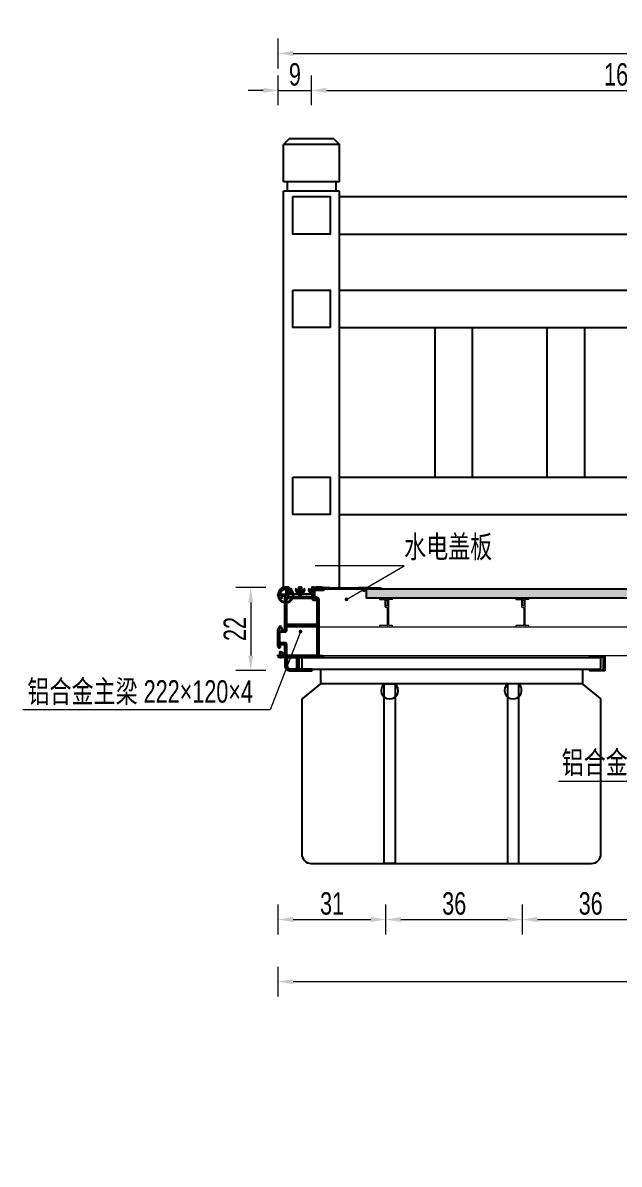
# Model space of a CAD drawing. Extents: x 104235 to 112395, y 52637 to 53451.
# Drawn here: x 110937.7 to 111017.4, y 53152.4 to 53305.1 of the extents above; entities that cross this region are included whole.
import ezdxf
from ezdxf import colors
from ezdxf.entities.mleader import LeaderData, LeaderLine
from ezdxf.math import Vec2, Vec3

# ---------------------------------------------------------------- set-up
doc = ezdxf.new("R2010")
doc.units = 0
doc.header["$LTSCALE"] = 1000
doc.header["$PDMODE"] = 1
doc.layers.get('0').update_dxf_attribs({"color": 40})
for name, color, linetype in [('0-栈道', 40, 'Continuous'), ('00-标注', 3, 'Continuous'), ('_TCH_MASK', 7, 'Continuous'), ('中实线', 1, 'Continuous'), ('图层5', 6, 'Continuous'), ('结构', 1, 'Continuous')]:
    doc.layers.add(name, color=color, linetype=linetype)
for name, color, linetype, lineweight in [('01-细实线', 3, 'Continuous', 25), ('02-标注', 3, 'Continuous', 25), ('03-中粗线', 1, 'Continuous', 35)]:
    doc.layers.add(name, color=color, linetype=linetype, lineweight=lineweight)
doc.styles.add('3.0号字-阿文', font='win7仿宋_GB2312.ttf', dxfattribs={"width": 0.72})
doc.dimstyles.new('1：20阿文', dxfattribs={"dimtxt": 3, "dimasz": 2, "dimexe": 2, "dimexo": 0, "dimtad": 1, "dimdec": 0, "dimlfac": 2, "dimzin": 0, "dimdsep": 46, "dimtxsty": '3.0号字-阿文', "dimcen": 2, "dimclrd": 3, "dimclre": 3, "dimclrt": 3, "dimadec": 0, "dimazin": 0, "dimtfac": 1, "dimtdec": 0, "dimtmove": 1, "dimatfit": 3, "dimfxl": 2, "dimfxlon": 1, "dimtolj": 1, "dimtzin": 0, "dimlwd": 18, "dimlwe": 18, "dimarcsym": 0})

# ---------------------------------------------------------------- blocks, each defined once
blk = doc.blocks.new('325')
at = {"layer": '03-中粗线', "ltscale": 0.5}
for p, q in [((76366.4, -86883.5), (76366.7, -86883.9)), ((76367, -86883.9), (76367.3, -86883.5)), ((76367.4, -86883.4), (76368.3, -86883.4)), ((76367.5, -86887.4), (76367.5, -86887.4)), ((76368.4, -86883.5), (76368.7, -86883.9)), ((76369, -86883.9), (76369.3, -86883.5)), ((76369.4, -86883.4), (76370.3, -86883.4)), ((76370, -86901.4), (76370, -86890.4)), ((76370.4, -86883.5), (76370.7, -86883.9)), ((76371, -86883.9), (76371.3, -86883.5)), ((76371.4, -86883.4), (76372.3, -86883.4)), ((76372.4, -86883.5), (76372.7, -86883.9)), ((76373, -86883.9), (76373.3, -86883.5)), ((76373.4, -86883.4), (76374.3, -86883.4)), ((76373.5, -86891.4), (76373.5, -86907.4)), ((76374.4, -86883.5), (76374.7, -86883.9)), ((76374.5, -86890.4), (76381.3, -86890.4)), ((76375, -86883.9), (76375.3, -86883.5)), ((76375.4, -86883.4), (76376.3, -86883.4)), ((76381.5, -86885.9), (76381.5, -86890.2)), ((76396.5, -86890.2), (76396.5, -86885.9)), ((76396.5, -86885.9), (76396.5, -86890.2)), ((76403.5, -86890.4), (76396.7, -86890.4)), ((76402.8, -86883.5), (76403.1, -86883.9)), ((76403.4, -86883.9), (76403.7, -86883.5)), ((76404.5, -86907.4), (76404.5, -86891.4)), ((76404.8, -86883.5), (76405.1, -86883.9)), ((76405.4, -86883.9), (76405.7, -86883.5)), ((76406.8, -86883.5), (76407.1, -86883.9)), ((76407.4, -86883.9), (76407.7, -86883.5)), ((76408, -86891.4), (76408, -86907.4)), ((76408.8, -86883.5), (76409.1, -86883.9)), ((76409, -86890.4), (76415.8, -86890.4)), ((76409.4, -86883.9), (76409.7, -86883.5)), ((76416, -86885.9), (76416, -86890.2)), ((76431, -86890.2), (76431, -86885.9)), ((76438, -86890.4), (76431.2, -86890.4)), ((76436.5, -86883.4), (76447.7, -86883.4)), ((76441.7, -86883.4), (76436.5, -86883.4)), ((76439, -86907.4), (76439, -86891.4)), ((76442.5, -86888.4), (76442.5, -86911.9)), ((76466.7, -86887.4), (76443.5, -86887.4)), ((76448.1, -86883.9), (76447.8, -86883.5)), ((76448.7, -86883.5), (76448.4, -86883.9)), ((76449.7, -86883.4), (76448.8, -86883.4)), ((76450.1, -86883.9), (76449.8, -86883.5)), ((76450.7, -86883.5), (76450.4, -86883.9)), ((76451.7, -86883.4), (76450.8, -86883.4)), ((76452.1, -86883.9), (76451.8, -86883.5)), ((76452.7, -86883.5), (76452.4, -86883.9)), ((76453.7, -86883.4), (76452.8, -86883.4)), ((76454.1, -86883.9), (76453.8, -86883.5)), ((76454.7, -86883.5), (76454.4, -86883.9)), ((76455.7, -86883.4), (76454.8, -86883.4)), ((76456.1, -86883.9), (76455.8, -86883.5)), ((76456.7, -86883.5), (76456.4, -86883.9)), ((76457.7, -86883.4), (76456.8, -86883.4)), ((76458.1, -86883.9), (76457.8, -86883.5)), ((76458.7, -86883.5), (76458.4, -86883.9)), ((76459.7, -86883.4), (76458.8, -86883.4)), ((76460.1, -86883.9), (76459.8, -86883.5)), ((76460.7, -86883.5), (76460.4, -86883.9)), ((76461.7, -86883.4), (76460.8, -86883.4)), ((76462.1, -86883.9), (76461.8, -86883.5)), ((76462.7, -86883.5), (76462.4, -86883.9)), ((76462.8, -86883.4), (76466.7, -86883.4)), ((76467.5, -86884.2), (76467.5, -86886.6)), ((76347.5, -86905), (76347.5, -86903.4)), ((76351.6, -86902.4), (76351.6, -86902.4)), ((76356.7, -86906.2), (76355.3, -86913.6)), ((76364.5, -86905.4), (76357.6, -86905.4)), ((76366.5, -86950.3), (76366.5, -86907.4)), ((76373, -86911.4), (76438, -86911.4)), ((76374.5, -86908.4), (76388.5, -86908.4)), ((76388.6, -86908.5), (76388.9, -86908.8)), ((76389.2, -86908.8), (76389.5, -86908.5)), ((76389.6, -86908.4), (76403.5, -86908.4)), ((76409, -86908.4), (76423, -86908.4)), ((76423.1, -86908.5), (76423.4, -86908.8)), ((76423.7, -86908.8), (76424, -86908.5)), ((76424.1, -86908.4), (76438, -86908.4)), ((76442, -86916.4), (76449, -86916.4)), ((76443.5, -86912.9), (76454.5, -86912.9)), ((76452, -86919.4), (76452, -86980.4)), ((76455.5, -86913.9), (76455.5, -86950.3)), ((76366.5, -86994.4), (76366.5, -86951.5)), ((76366.9, -86950.8), (76366.6, -86950.5)), ((76366.6, -86951.3), (76366.9, -86951)), ((76455.5, -86950.5), (76455.2, -86950.8)), ((76455.2, -86951), (76455.5, -86951.3)), ((76455.5, -86951.5), (76455.5, -86951.5)), ((76455.5, -86951.5), (76455.5, -87015.6)), ((76355.3, -86988.2), (76356.7, -86995.6)), ((76370, -86997.9), (76370, -86988.4)), ((76449, -86983.4), (76372, -86983.4)), ((76372, -86986.4), (76449, -86986.4)), ((76347.5, -87015.6), (76347.5, -86996.8)), ((76347.5, -87031), (76347.5, -87016.7)), ((76347.9, -87016), (76347.6, -87015.7)), ((76347.6, -87016.6), (76347.9, -87016.3)), ((76351, -87029.4), (76351, -87003.9)), ((76354, -87000.9), (76367, -87000.9)), ((76357.6, -86996.4), (76364.5, -86996.4)), ((76452, -86989.4), (76452, -87062.9)), ((76455.5, -87015.7), (76455.2, -87016)), ((76455.2, -87016.3), (76455.5, -87016.6)), ((76455.5, -87016.7), (76455.5, -87065.9)), ((76347.5, -87041.4), (76347.5, -87031)), ((76351.3, -87043.9), (76350, -87043.9)), ((76351.5, -87036.9), (76351.5, -87043.7)), ((76365.5, -87035.9), (76352.5, -87035.9)), ((76367, -87032.4), (76354, -87032.4)), ((76366.5, -87050.3), (76366.5, -87036.9)), ((76370, -87062.9), (76370, -87035.4)), ((76347.5, -87067.4), (76347.5, -87063.4)), ((76350, -87057.9), (76351.3, -87057.9)), ((76351.5, -87058.1), (76351.5, -87064.9)), ((76352.5, -87065.9), (76365.5, -87065.9)), ((76366.5, -87064.9), (76366.5, -87051.5)), ((76366.9, -87050.8), (76366.6, -87050.5)), ((76366.6, -87051.3), (76366.9, -87051)), ((76368.5, -87075.4), (76368.5, -87075.4)), ((76396.5, -87069.4), (76372.5, -87069.4)), ((76372.5, -87069.4), (76396.5, -87069.4)), ((76449, -87065.9), (76373, -87065.9)), ((76465.5, -87069.4), (76404.5, -87069.4)), ((76404.5, -87069.4), (76432.5, -87069.4)), ((76456, -87066.4), (76465.5, -87066.4)), ((76466.5, -87067.4), (76466.5, -87068.4)), ((76378.5, -87105.4), (76420, -87105.4)), ((76420.1, -87105.3), (76420.4, -87105)), ((76420.7, -87105), (76421, -87105.3)), ((76421.1, -87105.4), (76436.5, -87105.4)), ((76437.5, -87104.4), (76437.5, -87104.4))]:
    blk.add_line(p, q, dxfattribs=at)
at = {"layer": '03-中粗线'}
for p, q in [((76402, -86883.4), (76402.7, -86883.4)), ((76403.9, -86883.4), (76404.7, -86883.4)), ((76405.9, -86883.4), (76406.7, -86883.4)), ((76407.9, -86883.4), (76408.7, -86883.4)), ((76409.9, -86883.4), (76410.5, -86883.4)), ((76351.6, -86902.4), (76369, -86902.4)), ((76370, -86981.4), (76370, -86914.4)), ((76439, -86914), (76439, -86912.4)), ((76364.5, -87069.4), (76349.5, -87069.4)), ((76366.5, -87071.4), (76366.5, -87093.6)), ((76370.5, -87071.4), (76370.5, -87093.6)), ((76396.5, -87069.4), (76372.5, -87069.4)), ((76398.5, -87099.4), (76398.5, -87071.4)), ((76402.5, -87099.4), (76402.5, -87071.4)), ((76378.5, -87101.4), (76396.5, -87101.4)), ((76397.5, -87101.4), (76397.5, -87101.4)), ((76403.5, -87102.4), (76403.5, -87102.4)), ((76404.5, -87101.4), (76435.5, -87101.4))]:
    blk.add_line(p, q, dxfattribs=at)
at = {"layer": '03-中粗线', "ltscale": 0.5}
for centre, radius, start, end in [((76367.6, -86903.4), 20.1, 93.8653, 179.9146), ((76367.5, -86903.4), 15.9, 89.8166, 176.4472), ((76366.3, -86883.6), 0.2, 45, 90), ((76366.8, -86883.8), 0.2, 225, 315), ((76367, -86890.4), 3, 0, 90), ((76367.4, -86883.6), 0.2, 90, 135), ((76367.5, -86903.4), 20, 90, 90.3567), ((76368.3, -86883.6), 0.2, 45, 90), ((76368.8, -86883.8), 0.2, 225, 315), ((76369.4, -86883.6), 0.2, 90, 135), ((76370.3, -86883.6), 0.2, 45, 90), ((76370.8, -86883.8), 0.2, 225, 315), ((76371.4, -86883.6), 0.2, 90, 135), ((76372.3, -86883.6), 0.2, 45, 90), ((76372.8, -86883.8), 0.2, 225, 315), ((76373.4, -86883.6), 0.2, 90, 135), ((76374.5, -86891.4), 1, 90, 180), ((76374.3, -86883.6), 0.2, 45, 90), ((76374.8, -86883.8), 0.2, 225, 315), ((76375.4, -86883.6), 0.2, 90, 135), ((76376.4, -86889.9), 6.54, 38.1788, 91.2207), ((76381.3, -86890.2), 0.2, 270, 0.2741), ((76401.7, -86890), 6.6, 87.1926, 141.6953), ((76396.7, -86890.2), 0.2, 180, 270), ((76402.7, -86883.6), 0.2, 45, 90), ((76403.3, -86883.8), 0.2, 225, 315), ((76403.5, -86891.4), 1, 0, 90), ((76403.9, -86883.6), 0.2, 90, 135), ((76404.7, -86883.6), 0.2, 45, 90), ((76405.3, -86883.8), 0.2, 225, 315), ((76405.9, -86883.6), 0.2, 90, 135), ((76406.7, -86883.6), 0.2, 45, 90), ((76407.3, -86883.8), 0.2, 225, 315), ((76407.9, -86883.6), 0.2, 90, 135), ((76409, -86891.4), 1, 90, 180), ((76408.7, -86883.6), 0.2, 45, 90), ((76409.3, -86883.8), 0.2, 225, 315), ((76409.9, -86883.6), 0.2, 90, 135), ((76410.9, -86890), 6.6, 38.3047, 92.8074), ((76415.8, -86890.2), 0.2, 270, 0.2741), ((76436.2, -86890), 6.6, 87.1926, 141.6953), ((76431.2, -86890.2), 0.2, 180, 270), ((76438, -86891.4), 1, 0, 90), ((76443.5, -86888.4), 1, 90, 180), ((76447.7, -86883.6), 0.2, 45, 90), ((76448.2, -86883.8), 0.2, 225, 315), ((76448.8, -86883.6), 0.2, 90, 135), ((76449.7, -86883.6), 0.2, 45, 90), ((76450.2, -86883.8), 0.2, 225, 315), ((76450.8, -86883.6), 0.2, 90, 135), ((76451.7, -86883.6), 0.2, 45, 90), ((76452.2, -86883.8), 0.2, 225, 315), ((76452.8, -86883.6), 0.2, 90, 135), ((76453.7, -86883.6), 0.2, 45, 90), ((76454.2, -86883.8), 0.2, 225, 315), ((76454.8, -86883.6), 0.2, 90, 135), ((76455.7, -86883.6), 0.2, 45, 90), ((76456.2, -86883.8), 0.2, 225, 315), ((76456.8, -86883.6), 0.2, 90, 135), ((76457.7, -86883.6), 0.2, 45, 90), ((76458.2, -86883.8), 0.2, 225, 315), ((76458.8, -86883.6), 0.2, 90, 135), ((76459.7, -86883.6), 0.2, 45, 90), ((76460.2, -86883.8), 0.2, 225, 315), ((76460.8, -86883.6), 0.2, 90, 135), ((76461.7, -86883.6), 0.2, 45, 90), ((76462.2, -86883.8), 0.2, 225, 315), ((76462.8, -86883.6), 0.2, 90, 135), ((76466.7, -86884.2), 0.8, 0, 90), ((76466.7, -86886.6), 0.8, 270, 0), ((76357.4, -86905), 9.84, 179.7094, 251.9861), ((76354.3, -86913.4), 1, 270, 349.7), ((76357.6, -86906.4), 1, 90, 169.7), ((76364.5, -86907.4), 2, 360, 90), ((76369, -86901.4), 1, 270, 0), ((76373, -86914.4), 3, 90, 180), ((76374.5, -86907.4), 1, 180, 270), ((76388.5, -86908.6), 0.2, 45, 90), ((76389, -86908.6), 0.2, 225, 315), ((76389.6, -86908.6), 0.2, 90, 135), ((76403.5, -86907.4), 1, 270, 0), ((76409, -86907.4), 1, 180, 270), ((76423, -86908.6), 0.2, 45, 90), ((76423.5, -86908.6), 0.2, 225, 315), ((76424.1, -86908.6), 0.2, 90, 135), ((76438, -86907.4), 1, 270, 0), ((76438, -86912.4), 1, 0, 90), ((76442.1, -86913.3), 3.14, 193.5612, 269.1192), ((76443.5, -86911.9), 1, 180, 270), ((76449, -86919.4), 3, 0, 90), ((76454.5, -86913.9), 1, 0, 90), ((76366.7, -86950.3), 0.2, 180, 225), ((76366.7, -86951.5), 0.2, 135, 180), ((76366.8, -86950.9), 0.2, 315, 45), ((76455.3, -86950.9), 0.2, 135, 225), ((76455.3, -86950.3), 0.2, 315, 0), ((76455.3, -86951.5), 0.2, 360, 45), ((76357.6, -86996.9), 10.1, 110.0422, 179.7055), ((76354.3, -86988.4), 1.03, 10.8147, 98.718), ((76372, -86981.4), 2, 180, 270), ((76372, -86988.4), 2, 90, 180), ((76449, -86980.4), 3, 270, 0), ((76449, -86989.4), 3, 0, 90), ((76347.7, -87015.6), 0.2, 180, 225), ((76347.7, -87016.7), 0.2, 135, 180), ((76347.8, -87016.2), 0.2, 315, 45), ((76354, -87003.9), 3, 90, 180), ((76357.6, -86995.4), 1, 190.3, 270), ((76364.5, -86994.4), 2, 270, 0), ((76367, -86997.9), 3, 270, 0), ((76455.3, -87016.2), 0.2, 135, 225), ((76455.3, -87015.6), 0.2, 315, 0), ((76455.3, -87016.7), 0.2, 360, 45), ((76350, -87041.4), 2.5, 180, 270), ((76354, -87029.4), 3, 180, 270), ((76351.3, -87043.7), 0.2, 270, 0), ((76352.5, -87036.9), 1, 90, 180), ((76365.5, -87036.9), 1, 0, 90), ((76367, -87035.4), 3, 0, 90), ((76354.1, -87063.1), 6.6, 128.3047, 182.8074), ((76351.3, -87058.1), 0.2, 0, 90), ((76352.5, -87064.9), 1, 180, 270), ((76365.5, -87064.9), 1, 270, 0), ((76366.7, -87050.3), 0.2, 180, 225), ((76366.7, -87051.5), 0.2, 135, 180), ((76366.8, -87050.9), 0.2, 315, 45), ((76373, -87062.9), 3, 180, 270), ((76396.5, -87071.4), 2, 0, 90), ((76404.5, -87071.4), 2, 90, 180), ((76449, -87062.9), 3, 270, 0), ((76455.5, -87066.4), 0.5, 90, 0), ((76465.5, -87067.4), 1, 0, 90), ((76465.5, -87068.4), 1, 270, 0), ((76396.5, -87099.4), 2, 270, 0), ((76404.5, -87099.4), 2, 180, 270), ((76420, -87105.2), 0.2, 270, 315), ((76420.5, -87105.2), 0.2, 45, 135), ((76421.1, -87105.2), 0.2, 225, 270), ((76434.5, -87104.3), 3.07, 357.6884, 69.6917), ((76436.5, -87104.4), 1, 270, 0)]:
    blk.add_arc(centre, radius, start, end, dxfattribs=at)
at = {"layer": '03-中粗线'}
for centre, radius, start, end in [((76349.5, -87067.4), 2, 180, 270), ((76364.5, -87071.4), 2, 0, 90), ((76372.5, -87071.4), 2, 90, 180), ((76378.5, -87093.4), 12, 180, 270), ((76378.5, -87093.4), 8, 180, 270)]:
    blk.add_arc(centre, radius, start, end, dxfattribs=at)
blk = doc.blocks.new('*D173')
at = {"layer": '01-细实线', "color": 3, "linetype": 'Continuous', "lineweight": 18}
for p, q in [((110971.81, 53174.86), (110971.81, 53178.86)), ((111146.83, 53174.86), (111146.83, 53178.86)), ((110973.81, 53176.86), (111144.83, 53176.86))]:
    blk.add_line(p, q, dxfattribs=at)
at = {"layer": '01-细实线', "color": 3}
for points in [[(110973.81, 53177.2), (110973.81, 53176.53), (110971.81, 53176.86)], [(111144.83, 53177.2), (111144.83, 53176.53), (111146.83, 53176.86)]]:
    blk.add_solid(points, dxfattribs=at)
at = {"layer": 'Defpoints', "color": 0}
for p in [(111146.83, 53176.86), (110971.81, 53156.58), (111146.83, 53156.58)]:
    blk.add_point(p, dxfattribs=at)
at = {"layer": '01-细实线', "color": 3, "insert": (111059.32, 53178.99), "char_height": 3, "attachment_point": 5, "style": '3.0号字-阿文'}
blk.add_mtext('\\A1;350', dxfattribs=at)
blk = doc.blocks.new('A$C4B927DFE')
at = {"color": 0, "lineweight": 5}
for p, q in [((-53.9, 64.4), (-53.9, 65.9)), ((-40.6, 66.9), (-40.6, 67.9)), ((-56.9, 44.1), (-54.6, 44.1))]:
    blk.add_line(p, q, dxfattribs=at)
at = {"color": 0, "lineweight": 0, "ltscale": 0.5}
blk.add_arc((-56.6, 48.1), 4.07, 190.1528, 265.2718, dxfattribs=at)
at = {"layer": '结构', "color": 0, "linetype": 'ByBlock', "lineweight": 0, "ltscale": 0.5}
for p, q in [((-75.6, 67.9), (-75.6, 66.9)), ((-60.4, 68.9), (-74.6, 68.9)), ((-74.6, 65.9), (-61.6, 65.9)), ((-60.6, 64.9), (-60.6, 47.4)), ((-57.8, 64.2), (-57.4, 64.4)), ((-57.4, 63.9), (-57.8, 64.2)), ((-57.8, 62.4), (-57.4, 62.6)), ((-57.4, 62.1), (-57.8, 62.4)), ((-57.8, 60.6), (-57.4, 60.8)), ((-57.4, 64.4), (-57.4, 65.9)), ((-57.4, 62.6), (-57.4, 63.9)), ((-57.4, 60.8), (-57.4, 62.1)), ((-53.5, 64.2), (-53.9, 64.4)), ((-53.9, 63.9), (-53.5, 64.2)), ((-53.9, 62.6), (-53.9, 63.9)), ((-53.5, 62.4), (-53.9, 62.6)), ((-53.9, 62.1), (-53.5, 62.4)), ((-53.9, 62.2), (-53.9, 61.9)), ((-53.9, 61.9), (-53.5, 61.7)), ((-53.5, 61.7), (-53.9, 61.4)), ((-53.9, 61.4), (-53.9, 60.1)), ((-50.9, 68.9), (-41.6, 68.9)), ((-50.6, -3.1), (-50.6, 64.9)), ((-41.6, 65.9), (-49.6, 65.9)), ((-57.4, 60.3), (-57.8, 60.6)), ((-57.8, 58.8), (-57.4, 59)), ((-57.4, 58.5), (-57.8, 58.8)), ((-57.8, 57), (-57.4, 57.2)), ((-57.4, 56.7), (-57.8, 57)), ((-57.8, 55.2), (-57.4, 55.4)), ((-57.4, 54.9), (-57.8, 55.2)), ((-57.8, 53.4), (-57.4, 53.6)), ((-57.4, 53.1), (-57.8, 53.4)), ((-57.8, 51.6), (-57.4, 51.8)), ((-57.4, 51.3), (-57.8, 51.6)), ((-57.4, 59), (-57.4, 60.3)), ((-57.4, 57.2), (-57.4, 58.5)), ((-57.4, 55.4), (-57.4, 56.7)), ((-57.4, 53.6), (-57.4, 54.9)), ((-57.4, 51.8), (-57.4, 53.1)), ((-57.4, 53.1), (-57.4, 53.1)), ((-57.4, 50.1), (-57.4, 51.3)), ((-53.9, 60.1), (-53.5, 59.9)), ((-53.5, 59.9), (-53.9, 59.6)), ((-53.9, 59.6), (-53.9, 58.3)), ((-53.9, 58.3), (-53.5, 58.1)), ((-53.5, 58.1), (-53.9, 57.8)), ((-53.9, 57.8), (-53.9, 56.5)), ((-53.9, 56.5), (-53.5, 56.3)), ((-53.5, 56.3), (-53.9, 56)), ((-53.9, 56), (-53.9, 54.7)), ((-53.9, 54.7), (-53.5, 54.5)), ((-53.5, 54.5), (-53.9, 54.2)), ((-53.9, 54.2), (-53.9, 52.9)), ((-53.9, 52.9), (-53.5, 52.7)), ((-53.5, 52.7), (-53.9, 52.4)), ((-53.9, 52.4), (-53.9, 51.1)), ((-53.9, 51.1), (-53.5, 50.9)), ((-53.5, 50.9), (-53.9, 50.6)), ((-53.9, 50.6), (-53.9, 50.1)), ((-53.6, -3.1), (-53.6, 43.1)), ((-75.6, -4.6), (-75.6, -6.6)), ((-54.6, -4.1), (-75.1, -4.1)), ((-75.1, -7.1), (-41.1, -7.1)), ((-41.1, -4.1), (-49.6, -4.1)), ((-40.6, -6.6), (-40.6, -4.6))]:
    blk.add_line(p, q, dxfattribs=at)
for centre, radius, start, end in [((-74.6, 67.9), 1, 90, 180), ((-74.6, 66.9), 1, 180, 270), ((-61.6, 64.9), 1, 0, 90), ((-60.4, 65.9), 3, 360, 90.0017), ((-50.9, 65.9), 3, 89.9983, 180), ((-49.6, 64.9), 1, 90, 180), ((-41.6, 67.9), 1, 0, 90), ((-41.6, 66.9), 1, 270, 360), ((-55.6, 50.1), 1.75, 180, 0), ((-54.6, 43.1), 1, 0, 90), ((-75.1, -4.6), 0.5, 90, 180), ((-75.1, -6.6), 0.5, 180, 270), ((-54.6, -3.1), 1, 270, 0), ((-49.6, -3.1), 1, 180, 270), ((-41.1, -4.6), 0.5, 0, 90), ((-41.1, -6.6), 0.5, 270, 0)]:
    blk.add_arc(centre, radius, start, end, dxfattribs=at)
blk = doc.blocks.new('本主梁龙骨')
at = {"layer": '_TCH_MASK', "color": 0, "rotation": 180}
blk.add_blockref('A$C4B927DFE', (-41.1, 20), dxfattribs=at)
blk = doc.blocks.new('_Dot')
at = {"color": 0, "linetype": 'ByBlock', "lineweight": -2}
blk.add_line((-0.5, 0), (-1, 0), dxfattribs=at)
at = {"color": 0, "linetype": 'ByBlock', "const_width": 0.5}
blk.add_lwpolyline([(-0.25, 0, 1), (0.25, 0, 1)], format="xyb", close=True, dxfattribs=at)
blk = doc.blocks.new('050505')
at = {"color": 5}
for p, q in [((-2730450.6, 1053019.4), (-2730450.6, 1052979.4)), ((-2729749.9, 1053019.4), (-2729749.9, 1052979.4))]:
    blk.add_line(p, q, dxfattribs=at)
at = {"color": 5, "lineweight": -3}
for points in [[(-2730450.6, 1053019.4), (-2729750.6, 1053019.3), (-2729705.6, 1053019.4, 0.413651), (-2729700.6, 1053024.4), (-2729700.6, 1053049.4), (-2730500.6, 1053049.4), (-2730500.6, 1053024.4, 0.414214), (-2730495.6, 1053019.4)], [(-2729702.5, 1052941.5), (-2729749.9, 1052979.4), (-2730450.6, 1052979.4), (-2730498.7, 1052940.9, 0.227838), (-2730500.6, 1052937), (-2730500.6, 1052524.4, 0.414214), (-2730475.6, 1052499.4), (-2729725.6, 1052499.4, 0.414214), (-2729700.6, 1052524.4), (-2729700.6, 1052937.6, 0.227838)]]:
    blk.add_lwpolyline(points, format="xyb", close=True, dxfattribs=at)
at = {"color": 5}
for points in [[(-2730280.6, 1052979.4), (-2730250.6, 1052979.4), (-2730250.6, 1052499.4), (-2730280.6, 1052499.4)], [(-2729920.6, 1052979.4), (-2729950.6, 1052979.4), (-2729950.6, 1052499.4), (-2729920.6, 1052499.4)]]:
    blk.add_lwpolyline(points, close=True, dxfattribs=at)
for centre in [(-2730265.6, 1052962.1), (-2729935.6, 1052962.1)]:
    blk.add_arc(centre, 22.9, 49.0849, 130.9151, dxfattribs=at)
blk = doc.blocks.new('*D162')
at = {"layer": '02-标注', "color": 3, "linetype": 'Continuous', "lineweight": 18}
for p, q in [((110970.13, 53229.58), (110966.13, 53229.58)), ((110968.13, 53227.58), (110968.13, 53220.48)), ((110970.13, 53218.48), (110966.13, 53218.48))]:
    blk.add_line(p, q, dxfattribs=at)
at = {"layer": '02-标注', "color": 3}
for points in [[(110967.8, 53227.58), (110968.46, 53227.58), (110968.13, 53229.58)], [(110967.8, 53220.48), (110968.46, 53220.48), (110968.13, 53218.48)]]:
    blk.add_solid(points, dxfattribs=at)
at = {"layer": 'Defpoints', "color": 0}
for p in [(110973.13, 53229.58), (110968.13, 53218.48), (110974.4, 53218.48)]:
    blk.add_point(p, dxfattribs=at)
at = {"layer": '02-标注', "color": 3, "insert": (110966, 53224.03), "char_height": 3, "attachment_point": 5, "rotation": 90, "style": '3.0号字-阿文'}
blk.add_mtext('\\A1;22', dxfattribs=at)
blk = doc.blocks.new('*D163')
at = {"layer": '02-标注', "color": 3, "linetype": 'Continuous', "lineweight": 18}
for p, q in [((110971.81, 53183.17), (110971.81, 53187.17)), ((110986.21, 53183.17), (110986.21, 53187.17)), ((110973.81, 53185.17), (110984.21, 53185.17))]:
    blk.add_line(p, q, dxfattribs=at)
at = {"layer": '02-标注', "color": 3}
for points in [[(110973.81, 53185.51), (110973.81, 53184.84), (110971.81, 53185.17)], [(110984.21, 53185.51), (110984.21, 53184.84), (110986.21, 53185.17)]]:
    blk.add_solid(points, dxfattribs=at)
at = {"layer": 'Defpoints', "color": 0}
for p in [(110986.21, 53185.17), (110971.81, 53156.66), (110986.21, 53152.45)]:
    blk.add_point(p, dxfattribs=at)
at = {"layer": '02-标注', "color": 3, "insert": (110979.01, 53187.3), "char_height": 3, "attachment_point": 5, "style": '3.0号字-阿文'}
blk.add_mtext('\\A1;31', dxfattribs=at)
blk = doc.blocks.new('*D164')
at = {"layer": '02-标注', "color": 3, "linetype": 'Continuous', "lineweight": 18}
for p, q in [((110986.21, 53183.17), (110986.21, 53187.17)), ((111004.46, 53183.17), (111004.46, 53187.17)), ((110988.21, 53185.17), (111002.46, 53185.17))]:
    blk.add_line(p, q, dxfattribs=at)
at = {"layer": '02-标注', "color": 3}
for points in [[(110988.21, 53185.51), (110988.21, 53184.84), (110986.21, 53185.17)], [(111002.46, 53185.51), (111002.46, 53184.84), (111004.46, 53185.17)]]:
    blk.add_solid(points, dxfattribs=at)
at = {"layer": 'Defpoints', "color": 0}
for p in [(111004.46, 53185.17), (110986.21, 53152.45), (111004.46, 53152.45)]:
    blk.add_point(p, dxfattribs=at)
at = {"layer": '02-标注', "color": 3, "insert": (110995.34, 53187.3), "char_height": 3, "attachment_point": 5, "style": '3.0号字-阿文'}
blk.add_mtext('\\A1;36', dxfattribs=at)
blk = doc.blocks.new('*D165')
at = {"layer": '02-标注', "color": 3, "linetype": 'Continuous', "lineweight": 18}
for p, q in [((111004.46, 53183.17), (111004.46, 53187.17)), ((111022.71, 53183.17), (111022.71, 53187.17)), ((111006.46, 53185.17), (111020.71, 53185.17))]:
    blk.add_line(p, q, dxfattribs=at)
at = {"layer": '02-标注', "color": 3}
for points in [[(111006.46, 53185.51), (111006.46, 53184.84), (111004.46, 53185.17)], [(111020.71, 53185.51), (111020.71, 53184.84), (111022.71, 53185.17)]]:
    blk.add_solid(points, dxfattribs=at)
at = {"layer": 'Defpoints', "color": 0}
for p in [(111022.71, 53185.17), (111004.46, 53152.45), (111022.71, 53152.45)]:
    blk.add_point(p, dxfattribs=at)
at = {"layer": '02-标注', "color": 3, "insert": (111013.59, 53187.3), "char_height": 3, "attachment_point": 5, "style": '3.0号字-阿文'}
blk.add_mtext('\\A1;36', dxfattribs=at)
blk = doc.blocks.new('*D174')
at = {"layer": '00-标注', "color": 3, "linetype": 'Continuous', "lineweight": 18}
for p, q in [((110976.26, 53294.08), (110976.26, 53298.08)), ((111059.32, 53294.08), (111059.32, 53298.08)), ((110978.26, 53296.08), (111057.32, 53296.08))]:
    blk.add_line(p, q, dxfattribs=at)
at = {"layer": '00-标注', "color": 3}
for points in [[(110978.26, 53296.41), (110978.26, 53295.74), (110976.26, 53296.08)], [(111057.32, 53296.41), (111057.32, 53295.74), (111059.32, 53296.08)]]:
    blk.add_solid(points, dxfattribs=at)
at = {"layer": 'Defpoints', "color": 0}
for p in [(111059.32, 53296.08), (110976.26, 53289.58), (111059.32, 53289.58)]:
    blk.add_point(p, dxfattribs=at)
at = {"layer": '00-标注', "color": 3, "insert": (111017.79, 53298.2), "char_height": 3, "attachment_point": 5, "style": '3.0号字-阿文'}
blk.add_mtext('\\A1;166', dxfattribs=at)
blk = doc.blocks.new('*D176')
at = {"layer": '00-标注', "color": 3, "linetype": 'Continuous', "lineweight": 18}
for p, q in [((110971.81, 53294.08), (110971.81, 53298.08)), ((110976.26, 53294.08), (110976.26, 53298.08)), ((110969.81, 53296.08), (110967.81, 53296.08)), ((110971.81, 53296.08), (110976.26, 53296.08)), ((110978.26, 53296.08), (110980.26, 53296.08))]:
    blk.add_line(p, q, dxfattribs=at)
at = {"layer": '00-标注', "color": 3}
for points in [[(110969.81, 53296.41), (110969.81, 53295.74), (110971.81, 53296.08)], [(110978.26, 53296.41), (110978.26, 53295.74), (110976.26, 53296.08)]]:
    blk.add_solid(points, dxfattribs=at)
at = {"layer": 'Defpoints', "color": 0}
for p in [(110976.26, 53296.08), (110976.26, 53289.58), (110971.81, 53156.58)]:
    blk.add_point(p, dxfattribs=at)
at = {"layer": '00-标注', "color": 3, "insert": (110974.04, 53298.2), "char_height": 3, "attachment_point": 5, "style": '3.0号字-阿文'}
blk.add_mtext('\\A1;9', dxfattribs=at)
blk = doc.blocks.new('*D178')
at = {"layer": '00-标注', "color": 3, "linetype": 'Continuous', "lineweight": 18}
for p, q in [((110971.81, 53299.02), (110971.81, 53303.02)), ((111146.83, 53299.02), (111146.83, 53303.02)), ((110973.81, 53301.02), (111144.83, 53301.02))]:
    blk.add_line(p, q, dxfattribs=at)
at = {"layer": '00-标注', "color": 3}
for points in [[(110973.81, 53301.35), (110973.81, 53300.68), (110971.81, 53301.02)], [(111144.83, 53301.35), (111144.83, 53300.68), (111146.83, 53301.02)]]:
    blk.add_solid(points, dxfattribs=at)
at = {"layer": 'Defpoints', "color": 0}
for p in [(111146.83, 53301.02), (110971.81, 53156.66), (111146.83, 53156.58)]:
    blk.add_point(p, dxfattribs=at)
at = {"layer": '00-标注', "color": 3, "insert": (111059.32, 53303.14), "char_height": 3, "attachment_point": 5, "style": '3.0号字-阿文'}
blk.add_mtext('\\A1;350', dxfattribs=at)

msp = doc.modelspace()

# ---------------------------------------------------------------- hatches: boundary and pattern name
at = {"layer": '01-细实线'}
h = msp.add_hatch(dxfattribs=at)
h.set_pattern_fill('AR-HBONE', color=24, scale=0.0075)
h.set_pattern_definition([(45, (114715.4824, 53472.9458), (0, 1.07763073), [2.286, -0.762]), (135, (114716.0212, 53473.4846), (1e-16, 1.07763073), [2.286, -0.762])])
h.paths.add_polyline_path([(111135.08, 53229.35), (110983.56, 53229.37), (110983.56, 53228.22), (111135.08, 53228.2)])

# ---------------------------------------------------------------- linework, layer by layer
at = {"layer": '0-栈道'}
for p, q in [((110973.26, 53289.58), (110972.51, 53288.83)), ((110979.26, 53289.58), (110973.26, 53289.58)), ((110979.26, 53289.58), (110980.01, 53288.83)), ((110972.51, 53283.83), (110972.51, 53288.83)), ((110980.01, 53288.83), (110972.51, 53288.83)), ((110980.01, 53283.83), (110980.01, 53288.83)), ((110980.01, 53283.83), (110972.51, 53283.83)), ((110973.01, 53283.83), (110973.01, 53282.58)), ((110979.51, 53283.83), (110979.51, 53282.58)), ((110980.01, 53282.58), (110972.51, 53282.58)), ((110972.51, 53229.58), (110972.51, 53282.58)), ((110980.01, 53229.58), (110980.01, 53282.58)), ((110980.01, 53281.86), (111055.57, 53281.86)), ((110980.01, 53276.86), (111055.57, 53276.86)), ((110980.01, 53269.36), (111055.57, 53269.36)), ((110980.01, 53264.36), (111055.57, 53264.36)), ((110992.79, 53244.36), (110992.79, 53264.36)), ((110997.79, 53244.36), (110997.79, 53264.36)), ((111007.79, 53244.36), (111007.79, 53264.36)), ((111012.79, 53244.36), (111012.79, 53264.36)), ((110980.01, 53244.36), (111055.57, 53244.36)), ((110980.01, 53239.36), (111055.57, 53239.36))]:
    msp.add_line(p, q, dxfattribs=at)
at = {"layer": '00-标注'}
for points in [[(110973.76, 53281.86), (110978.76, 53281.86), (110978.76, 53276.86), (110973.76, 53276.86)], [(110973.76, 53269.36), (110978.76, 53269.36), (110978.76, 53264.36), (110973.76, 53264.36)], [(110973.76, 53244.36), (110978.76, 53244.36), (110978.76, 53239.36), (110973.76, 53239.36)]]:
    msp.add_lwpolyline(points, close=True, dxfattribs=at)
at = {"layer": '01-细实线', "color": 12}
for p, q in [((110973.11, 53228.75), (110974.64, 53228.75)), ((110973.2, 53228.35), (110974.55, 53228.35)), ((110974.64, 53228.44), (110974.64, 53228.75)), ((110974.84, 53228.75), (110974.84, 53228.44)), ((110974.84, 53228.75), (110976.37, 53228.75)), ((110974.93, 53228.35), (110976.28, 53228.35)), ((110976.37, 53228.44), (110976.37, 53228.75))]:
    msp.add_line(p, q, dxfattribs=at)
at = {"layer": '01-细实线', "color": 97}
msp.add_lwpolyline([(111135.08, 53229.35), (110983.56, 53229.37), (110983.56, 53228.22), (111135.08, 53228.2)], close=True, dxfattribs=at)
at = {"layer": '01-细实线', "lineweight": -3}
msp.add_lwpolyline([(111015.46, 53218.43), (111013.46, 53218.43), (111013.46, 53218.58), (111015.31, 53218.58), (111015.31, 53220.28), (111013.46, 53220.28), (111013.46, 53220.43), (111015.46, 53220.43)], close=True, dxfattribs=at)
at = {"layer": '01-细实线', "color": 12}
for centre, start, end in [((110973.2, 53228.44), 180, 270), ((110974.55, 53228.44), 270, 0), ((110974.93, 53228.44), 180, 270), ((110976.28, 53228.44), 270, 0)]:
    msp.add_arc(centre, 0.09, start, end, dxfattribs=at)
at = {"layer": '中实线', "lineweight": 9}
for p, q in [((110977.21, 53220.43), (110977.21, 53224.33)), ((110977.21, 53224.33), (111141.43, 53224.33)), ((111141.43, 53220.43), (110977.21, 53220.43))]:
    msp.add_line(p, q, dxfattribs=at)
at = {"layer": '图层5', "color": 0}
for p, q in [((110978.79, 53229.52), (110978.98, 53229.52)), ((110979.04, 53229.52), (110979.23, 53229.52)), ((110979.29, 53229.52), (110979.48, 53229.52)), ((110979.54, 53229.52), (110979.73, 53229.52)), ((110979.79, 53229.52), (110979.98, 53229.52)), ((110980.04, 53229.52), (110980.23, 53229.52)), ((110980.29, 53229.52), (110982.42, 53229.52)), ((110983.98, 53229.52), (110985.03, 53229.52)), ((110976.66, 53228.12), (110977.01, 53228.12))]:
    msp.add_line(p, q, dxfattribs=at)
for points in [[(110978.73, 53229.52), (110977.79, 53229.52, 0.414214), (110977.76, 53229.49), (110977.76, 53229.39, -0.414214), (110977.74, 53229.37), (110976.66, 53229.37, 0.414214), (110976.56, 53229.27), (110976.56, 53228.22)], [(110977.06, 53228.17), (110977.06, 53228.22, 0.414214), (110977.01, 53228.27), (110976.76, 53228.27, -0.414214), (110976.71, 53228.32), (110976.71, 53229.12, -0.414214), (110976.81, 53229.22), (110977.89, 53229.22)], [(110985.8, 53229.42, -0.335139), (110985.81, 53229.4), (110985.81, 53229.38, -0.414214), (110985.8, 53229.37), (110983.31, 53229.37), (110983.31, 53229.12, -1), (110983.21, 53229.12), (110983.21, 53229.37), (110977.94, 53229.37, 0.414214), (110977.91, 53229.34), (110977.91, 53229.24, -0.414214), (110977.89, 53229.22)]]:
    msp.add_lwpolyline(points, format="xyb", dxfattribs=at)
for points in [[(110982.48, 53229.52), (110982.67, 53229.52)], [(110982.73, 53229.52), (110982.92, 53229.52)], [(110982.98, 53229.52), (110983.17, 53229.52)], [(110983.23, 53229.52), (110983.42, 53229.52)], [(110983.48, 53229.52), (110983.67, 53229.52)], [(110983.73, 53229.52), (110983.92, 53229.52)]]:
    msp.add_lwpolyline(points, close=True, dxfattribs=at)
msp.add_lwpolyline([(110985.09, 53229.52), (110985.45, 53229.52), (110985.8, 53229.42)], dxfattribs=at)
for centre, radius, start, end in [((110976.66, 53228.22), 0.1, 180, 270), ((110977.01, 53228.17), 0.05, 270, 0)]:
    msp.add_arc(centre, radius, start, end, dxfattribs=at)
at = {"layer": '结构', "color": 0, "linetype": 'ByBlock', "lineweight": 0, "ltscale": 0.5}
for p, q in [((110978.77, 53229.49), (110978.78, 53229.51)), ((110979.02, 53229.49), (110979.03, 53229.51)), ((110979.27, 53229.49), (110979.28, 53229.51)), ((110979.52, 53229.49), (110979.53, 53229.51)), ((110979.77, 53229.49), (110979.78, 53229.51)), ((110980.02, 53229.49), (110980.03, 53229.51)), ((110980.27, 53229.49), (110980.28, 53229.51)), ((110982.46, 53229.49), (110982.47, 53229.51)), ((110982.71, 53229.49), (110982.72, 53229.51)), ((110982.96, 53229.49), (110982.97, 53229.51)), ((110983.21, 53229.49), (110983.22, 53229.51)), ((110983.46, 53229.49), (110983.47, 53229.51)), ((110983.71, 53229.49), (110983.72, 53229.51)), ((110983.96, 53229.49), (110983.97, 53229.51))]:
    msp.add_line(p, q, dxfattribs=at)
for points in [[(110978.73, 53229.52, -0.198912), (110978.74, 53229.51), (110978.75, 53229.49)], [(110978.98, 53229.52, -0.198912), (110978.99, 53229.51), (110979, 53229.49)], [(110979.23, 53229.52, -0.198912), (110979.24, 53229.51), (110979.25, 53229.49)], [(110979.48, 53229.52, -0.198912), (110979.49, 53229.51), (110979.5, 53229.49)], [(110979.73, 53229.52, -0.198912), (110979.74, 53229.51), (110979.75, 53229.49)], [(110979.98, 53229.52, -0.198912), (110979.99, 53229.51), (110980, 53229.49)], [(110980.23, 53229.52, -0.198912), (110980.24, 53229.51), (110980.25, 53229.49)], [(110982.42, 53229.52, -0.198912), (110982.43, 53229.51), (110982.44, 53229.49)], [(110982.67, 53229.52, -0.198912), (110982.68, 53229.51), (110982.69, 53229.49)], [(110982.92, 53229.52, -0.198912), (110982.93, 53229.51), (110982.94, 53229.49)], [(110983.17, 53229.52, -0.198912), (110983.18, 53229.51), (110983.19, 53229.49)], [(110983.42, 53229.52, -0.198912), (110983.43, 53229.51), (110983.44, 53229.49)], [(110983.67, 53229.52, -0.198912), (110983.68, 53229.51), (110983.69, 53229.49)], [(110983.92, 53229.52, -0.198912), (110983.93, 53229.51), (110983.94, 53229.49)], [(110985.03, 53229.52, -0.198912), (110985.04, 53229.51), (110985.05, 53229.49)], [(110985.09, 53229.52, 0.198912), (110985.08, 53229.51), (110985.07, 53229.49)]]:
    msp.add_lwpolyline(points, format="xyb", dxfattribs=at)
for centre, start, end in [((110978.76, 53229.5), 225, 315), ((110978.79, 53229.51), 90, 135), ((110979.01, 53229.5), 225, 315), ((110979.04, 53229.51), 90, 135), ((110979.26, 53229.5), 225, 315), ((110979.29, 53229.51), 90, 135), ((110979.51, 53229.5), 225, 315), ((110979.54, 53229.51), 90, 135), ((110979.76, 53229.5), 225, 315), ((110979.79, 53229.51), 90, 135), ((110980.01, 53229.5), 225, 315), ((110980.04, 53229.51), 90, 135), ((110980.26, 53229.5), 225, 315), ((110980.29, 53229.51), 90, 135), ((110982.45, 53229.5), 225, 315), ((110982.48, 53229.51), 90, 135), ((110982.7, 53229.5), 225, 315), ((110982.73, 53229.51), 90, 135), ((110982.95, 53229.5), 225, 315), ((110982.98, 53229.51), 90, 135), ((110983.2, 53229.5), 225, 315), ((110983.23, 53229.51), 90, 135), ((110983.45, 53229.5), 225, 315), ((110983.48, 53229.51), 90, 135), ((110983.7, 53229.5), 225, 315), ((110983.73, 53229.51), 90, 135), ((110983.95, 53229.5), 225, 315), ((110983.98, 53229.51), 90, 135), ((110985.06, 53229.5), 225, 315)]:
    msp.add_arc(centre, 0.01, start, end, dxfattribs=at)

# ---------------------------------------------------------------- block references
at = {"color": 4, "lineweight": -3, "xscale": 0.05019685020670295, "yscale": 0.05019685067236423, "zscale": 0.05019685039370075, "rotation": 180}
for p in [(110987.06, 53225.69), (111005.31, 53225.69)]:
    msp.add_blockref('本主梁龙骨', p, dxfattribs=at)
at = {"layer": '01-细实线', "color": 0, "lineweight": 5, "xscale": 0.05000000004656613, "yscale": 0.04999999888241291, "zscale": 0.05}
msp.add_blockref('325', (107154.43, 57573.75), dxfattribs=at)
at = {"layer": '01-细实线', "xscale": 0.05000000004656613, "yscale": 0.04999999888241291, "zscale": 0.05}
msp.add_blockref('050505', (247499.99, 567.71), dxfattribs=at)

# ---------------------------------------------------------------- dimensions: what is measured, and where the dimension line sits
at = {"layer": '00-标注'}
for base, p1, p2, picture, middle in [((111146.83, 53301.02), (110971.81, 53156.66), (111146.83, 53156.58), '*D178', (111059.32, 53303.14)), ((110976.26, 53296.08), (110971.81, 53156.58), (110976.26, 53289.58), '*D176', (110974.04, 53298.2)), ((111059.32, 53296.08), (110976.26, 53289.58), (111059.32, 53289.58), '*D174', (111017.79, 53298.2))]:
    dim = msp.add_linear_dim(base=base, p1=p1, p2=p2, dimstyle='1：20阿文', dxfattribs=at)
    dim.commit()
    dim.dimension.update_dxf_attribs({"geometry": picture, "text_midpoint": middle})
at = {"layer": '01-细实线', "color": 6}
dim = msp.add_linear_dim(base=(111146.83, 53176.86), p1=(110971.81, 53156.58), p2=(111146.83, 53156.58), dimstyle='1：20阿文', dxfattribs=at)
dim.commit()
dim.dimension.update_dxf_attribs({"geometry": '*D173', "text_midpoint": (111059.32, 53178.99)})
at = {"layer": '02-标注'}
dim = msp.add_linear_dim(base=(110968.13, 53218.48), p1=(110973.13, 53229.58), p2=(110974.4, 53218.48), angle=90, dimstyle='1：20阿文', override={"dimtmove": 2}, dxfattribs=at)
dim.commit()
dim.dimension.update_dxf_attribs({"geometry": '*D162', "text_midpoint": (110966, 53224.03)})
for base, p1, p2, text, picture, middle in [((110986.21, 53185.17), (110971.81, 53156.66), (110986.21, 53152.45), '31', '*D163', (110979.01, 53187.3)), ((111004.46, 53185.17), (110986.21, 53152.45), (111004.46, 53152.45), '36', '*D164', (110995.34, 53187.3)), ((111022.71, 53185.17), (111004.46, 53152.45), (111022.71, 53152.45), '36', '*D165', (111013.59, 53187.3))]:
    dim = msp.add_linear_dim(base=base, p1=p1, p2=p2, text=text, dimstyle='1：20阿文', override={"dimtmove": 2}, dxfattribs=at)
    dim.commit()
    dim.dimension.update_dxf_attribs({"geometry": picture, "text_midpoint": middle})

# ---------------------------------------------------------------- leaders
at = {"layer": '01-细实线'}
ml = msp.add_multileader_mtext('Standard', dxfattribs=at)
ml.set_content('水电盖板', color=4, style='3.0号字-阿文')
ml.set_leader_properties(color=256, linetype='Continuous', lineweight=18)
ml.set_arrow_properties(name='DOT')
ml.build(insert=Vec2(0, 0))
ml.multileader.update_dxf_attribs({"has_dogleg": 0, "text_left_attachment_type": 5, "text_right_attachment_type": 5, "dogleg_length": 0.36, "arrow_head_size": 0.5})
ctx = ml.context
ctx.base_point, ctx.char_height, ctx.arrow_head_size, ctx.landing_gap_size, ctx.plane_origin = Vec3(110988.64, 53232.49), 3, 0.5, 0, Vec3(110985.91, 53227.06)
ctx.left_attachment, ctx.right_attachment = 5, 5
notes = []
notes.append((ctx, [(0, (1, 1, 0), (110988.28, 53232.49), (1, 0), 0.36, [(0, [(110980.95, 53228)], 0, [])])]))
ctx.mtext.insert, ctx.mtext.flow_direction = Vec3(110988.64, 53236.54), 5
ml = msp.add_multileader_mtext('Standard', dxfattribs=at)
ml.set_content('铝合金主梁 222×120×4', color=4, style='3.0号字-阿文')
ml.set_leader_properties(color=256, linetype='Continuous', lineweight=18)
ml.set_arrow_properties(name='DOT')
ml.build(insert=Vec2(0, 0))
ml.multileader.update_dxf_attribs({"has_dogleg": 0, "text_left_attachment_type": 5, "text_right_attachment_type": 5, "dogleg_length": 0.36, "arrow_head_size": 0.5})
ctx = ml.context
ctx.base_point, ctx.char_height, ctx.arrow_head_size, ctx.landing_gap_size, ctx.plane_origin = Vec3(110938.28, 53213.21), 3, 0.5, 0, Vec3(110974.34, 53224.44)
ctx.left_attachment, ctx.right_attachment = 5, 5
notes.append((ctx, [(1, (1, 1, 0), (110971.08, 53213.21), (-1, 0), 0.36, [(0, [(110974.78, 53223.68)], 0, [])])]))
ctx.mtext.insert, ctx.mtext.flow_direction = Vec3(110938.28, 53217.18), 5
ml = msp.add_multileader_mtext('Standard', dxfattribs=at)
ml.set_content('铝合金浮箱卡槽', color=4, style='3.0号字-阿文')
ml.set_leader_properties(color=256, linetype='Continuous', lineweight=18)
ml.set_arrow_properties(name='DOT')
ml.build(insert=Vec2(0, 0))
ml.multileader.update_dxf_attribs({"has_dogleg": 0, "text_left_attachment_type": 5, "text_right_attachment_type": 5, "dogleg_length": 0.36, "arrow_head_size": 0.5})
ctx = ml.context
ctx.base_point, ctx.char_height, ctx.arrow_head_size, ctx.landing_gap_size, ctx.plane_origin = Vec3(111009.71, 53203.64), 3, 0.5, 0, Vec3(111008.59, 53194.38)
ctx.left_attachment, ctx.right_attachment = 5, 5
notes.append((ctx, [(1, (1, 1, 0), (111030.48, 53203.64), (-1, 0), 0.36, [(0, [(111039.32, 53219.17)], 0, [])])]))
ctx.mtext.insert, ctx.mtext.flow_direction = Vec3(111009.71, 53207.68), 5
for ctx, leaders in notes:
    for number, flags, end, landing, length, lines in leaders:
        leader = LeaderData()
        leader.index, (leader.has_last_leader_line, leader.has_dogleg_vector, leader.attachment_direction) = number, flags
        leader.last_leader_point, leader.dogleg_vector, leader.dogleg_length = Vec3(end), Vec3(landing), length
        for number, points, colour, breaks in lines:
            line = LeaderLine()
            line.index, line.vertices, line.color, line.breaks = number, Vec3.list(points), colors.encode_raw_color(colour), breaks
            leader.lines.append(line)
        ctx.leaders.append(leader)

doc.saveas('drawing.dxf')
